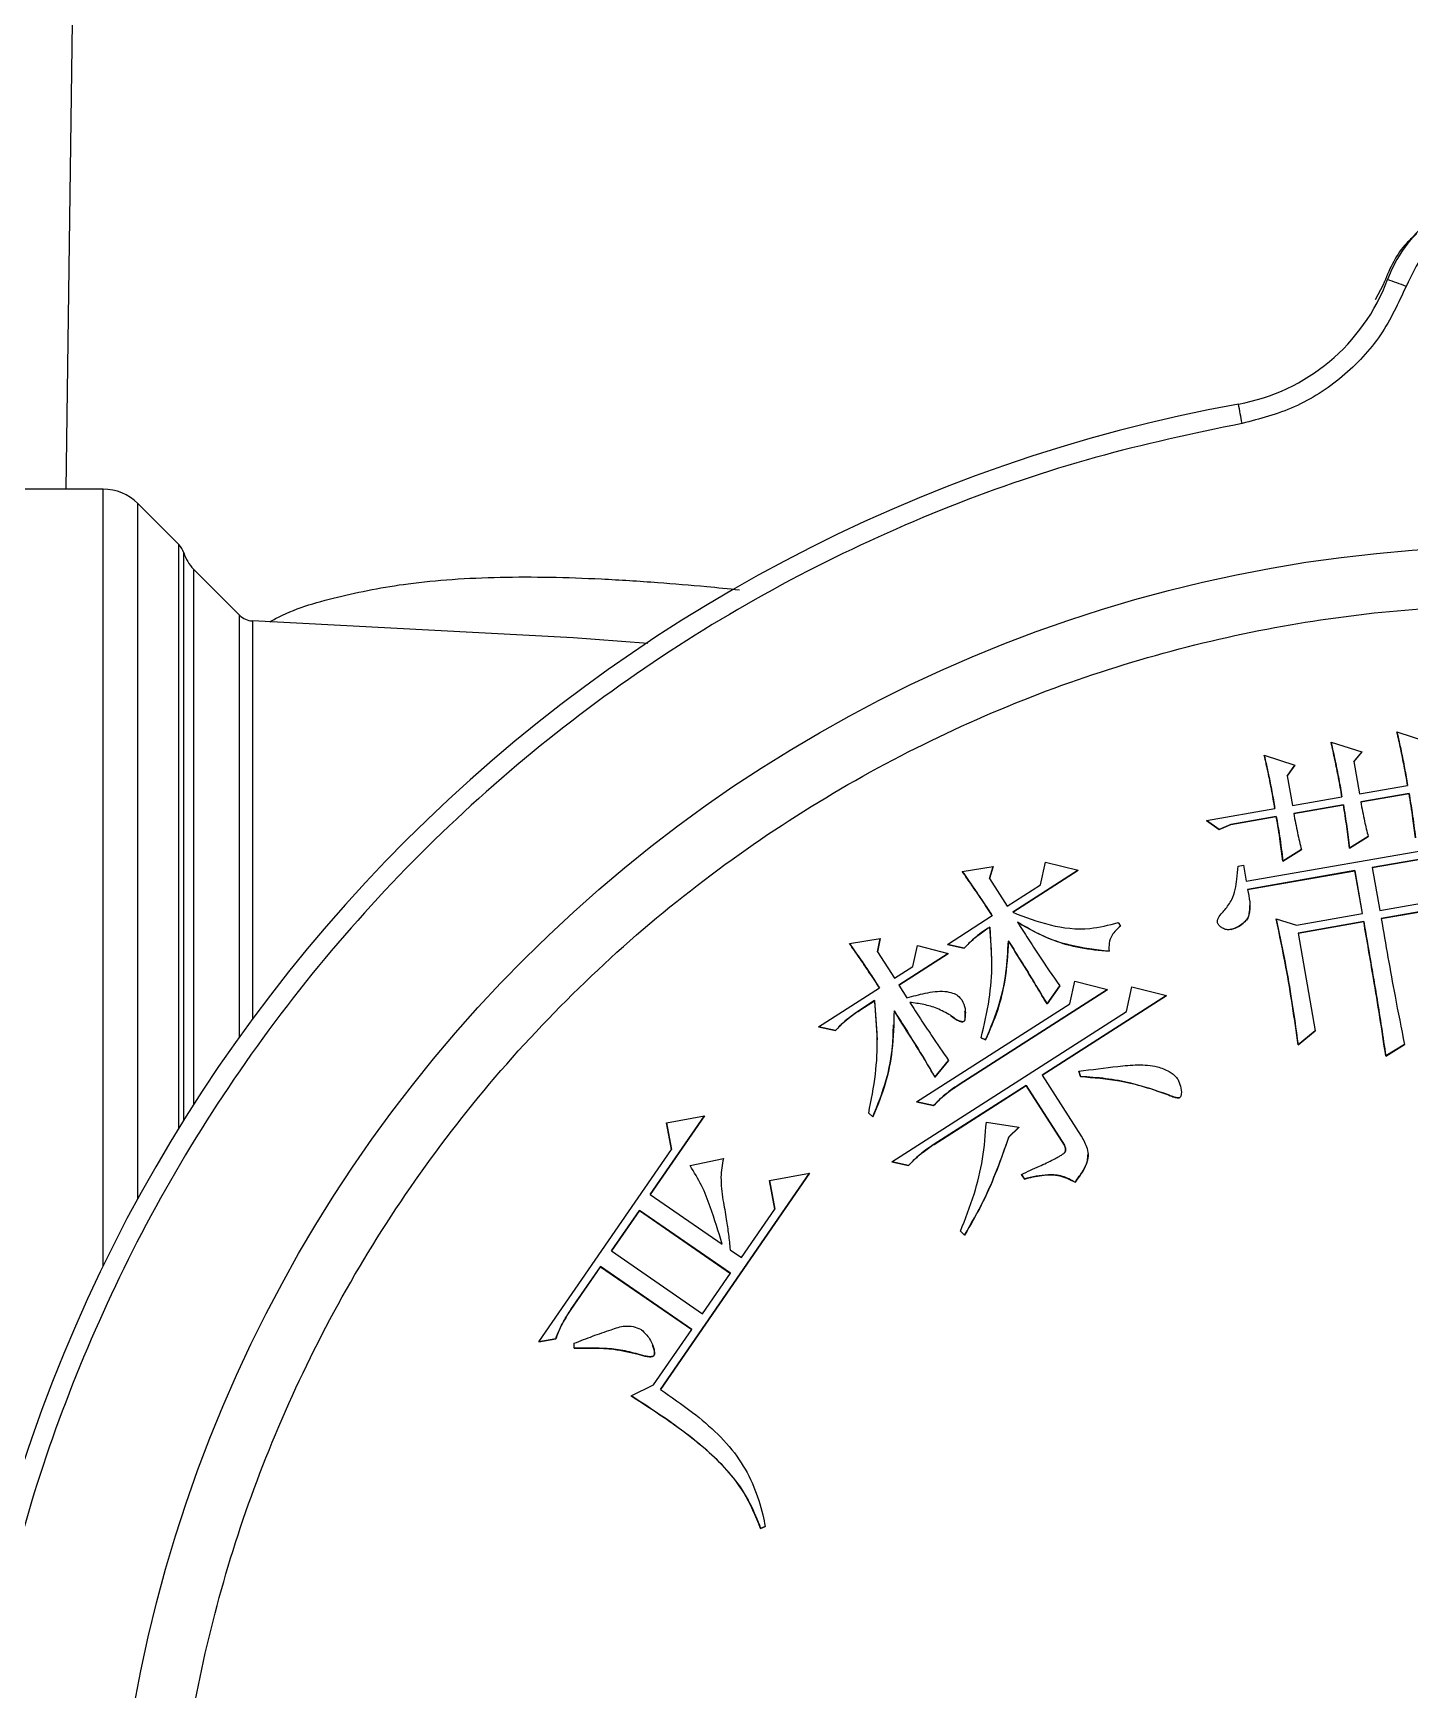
# Model space of a CAD drawing. Header units: millimetres. Extents: x 2016 to 4452, y 736 to 2459.
# Drawn here: x 3572.5 to 3642.4, y 2237 to 2321.1 of the extents above; entities that cross this region are included whole.
import ezdxf

# ---------------------------------------------------------------- set-up
doc = ezdxf.new("R2010")
doc.units = ezdxf.units.MM

msp = doc.modelspace()

# ---------------------------------------------------------------- linework, layer by layer
at = {"color": 7, "linetype": 'Continuous', "lineweight": 25}
for p, q in [((3574.668, 2337.744), (3574.146, 2297.908)), ((3641.02, 2308.283), (3640.622, 2307.518)), ((3576.032, 2297.908), (3562.896, 2297.908)), ((3579.881, 2295.095), (3577.8, 2297.176)), ((3580.13, 2265.885), (3580.13, 2294.678)), ((3582.962, 2291.514), (3580.63, 2293.846)), ((3580.63, 2293.846), (3580.63, 2266.675)), ((3582.962, 2270.115), (3582.962, 2291.514)), ((3583.617, 2291.222), (3583.616, 2271.015)), ((3599.892, 2290.369), (3583.617, 2291.222)), ((3603.685, 2290.066), (3599.678, 2290.38)), ((3641.724, 2285.583), (3643.28, 2285.082)), ((3638.375, 2285.067), (3639.936, 2284.569)), ((3639.936, 2284.569), (3639.53, 2284.078)), ((3639.531, 2284.076), (3639.936, 2284.567)), ((3639.936, 2284.569), (3639.936, 2284.567)), ((3634.984, 2284.407), (3636.543, 2283.906)), ((3636.543, 2283.906), (3636.15, 2283.349)), ((3636.151, 2283.347), (3636.543, 2283.904)), ((3636.543, 2283.906), (3636.543, 2283.904)), ((3639.53, 2284.078), (3639.816, 2282.445)), ((3636.15, 2283.349), (3636.412, 2281.851)), ((3636.412, 2281.851), (3638.932, 2282.29)), ((3639.816, 2282.445), (3642.266, 2282.874)), ((3642.335, 2282.465), (3639.885, 2282.036)), ((3639.885, 2282.034), (3642.335, 2282.463)), ((3642.335, 2282.465), (3642.335, 2282.463)), ((3632.056, 2281.091), (3635.529, 2281.697)), ((3635.598, 2281.289), (3633.284, 2280.883)), ((3633.284, 2280.881), (3635.598, 2281.287)), ((3635.598, 2281.289), (3635.598, 2281.287)), ((3639.001, 2281.882), (3636.482, 2281.443)), ((3636.482, 2281.441), (3639.001, 2281.88)), ((3639.001, 2281.882), (3639.001, 2281.88)), ((3632.696, 2280.642), (3632.056, 2281.091)), ((3632.056, 2281.091), (3632.056, 2281.089)), ((3632.056, 2281.089), (3632.696, 2280.639)), ((3633.284, 2280.883), (3632.696, 2280.642)), ((3632.696, 2280.639), (3633.284, 2280.881)), ((3632.696, 2280.642), (3632.696, 2280.639)), ((3633.284, 2280.883), (3633.284, 2280.881)), ((3634.067, 2278.004), (3645.841, 2280.058)), ((3636.872, 2279.614), (3635.922, 2279.029)), ((3635.922, 2279.026), (3636.872, 2279.612)), ((3636.872, 2279.614), (3636.872, 2279.612)), ((3640.265, 2280.279), (3639.312, 2279.691)), ((3639.312, 2279.689), (3640.265, 2280.277)), ((3639.312, 2279.691), (3639.312, 2279.689)), ((3640.265, 2280.279), (3640.265, 2280.277)), ((3645.983, 2279.663), (3640.468, 2278.7)), ((3640.468, 2278.698), (3645.982, 2279.661)), ((3619.656, 2278.503), (3621.22, 2278.762)), ((3621.22, 2278.762), (3621.038, 2278.148)), ((3621.039, 2278.148), (3621.22, 2278.76)), ((3621.22, 2278.762), (3621.22, 2278.76)), ((3623.627, 2277.83), (3623.881, 2278.978)), ((3623.881, 2278.978), (3625.546, 2278.565)), ((3633.654, 2278.772), (3633.926, 2278.82)), ((3633.926, 2278.82), (3634.067, 2278.004)), ((3635.922, 2279.029), (3635.922, 2279.026)), ((3640.468, 2278.7), (3640.848, 2276.522)), ((3621.038, 2278.148), (3621.935, 2276.746)), ((3625.546, 2278.565), (3622.214, 2276.433)), ((3622.214, 2276.431), (3625.546, 2278.562)), ((3625.546, 2278.565), (3625.546, 2278.562)), ((3639.584, 2278.546), (3634.139, 2277.595)), ((3634.139, 2277.593), (3639.584, 2278.543)), ((3639.965, 2276.368), (3639.584, 2278.546)), ((3639.584, 2278.546), (3639.584, 2278.543)), ((3639.584, 2278.543), (3639.964, 2276.367)), ((3621.935, 2276.746), (3623.627, 2277.83)), ((3640.848, 2276.522), (3644.115, 2277.092)), ((3618.896, 2274.804), (3621.174, 2276.261)), ((3634.257, 2276.773), (3634.257, 2276.775)), ((3636.628, 2275.785), (3639.965, 2276.368)), ((3644.393, 2276.719), (3640.92, 2276.113)), ((3640.92, 2276.111), (3644.393, 2276.717)), ((3621.046, 2275.685), (3621.046, 2275.683)), ((3621.046, 2275.683), (3621.133, 2274.05)), ((3627.572, 2275.909), (3627.685, 2275.734)), ((3635.593, 2276.098), (3636.628, 2275.785)), ((3635.593, 2276.098), (3635.593, 2276.096)), ((3640.036, 2275.959), (3636.7, 2275.376)), ((3636.7, 2275.374), (3640.036, 2275.957)), ((3636.7, 2275.376), (3637.566, 2270.409)), ((3640.036, 2275.959), (3640.036, 2275.957)), ((3613.931, 2274.843), (3615.493, 2275.1)), ((3615.493, 2275.1), (3615.346, 2274.429)), ((3615.347, 2274.429), (3615.493, 2275.098)), ((3615.493, 2275.1), (3615.493, 2275.098)), ((3617.142, 2273.682), (3617.373, 2274.738)), ((3617.373, 2274.738), (3618.942, 2274.342)), ((3619.756, 2274.614), (3618.896, 2274.804)), ((3618.896, 2274.804), (3618.896, 2274.802)), ((3618.896, 2274.802), (3619.756, 2274.612)), ((3619.756, 2274.612), (3619.756, 2274.614)), ((3621.996, 2274.976), (3621.996, 2274.974)), ((3615.346, 2274.429), (3616.207, 2273.083)), ((3616.207, 2273.083), (3617.142, 2273.682)), ((3618.942, 2274.342), (3616.43, 2272.734)), ((3616.431, 2272.733), (3618.942, 2274.34)), ((3618.942, 2274.342), (3618.942, 2274.34)), ((3625.109, 2271.781), (3625.363, 2272.932)), ((3625.363, 2272.932), (3627.028, 2272.513)), ((3612.351, 2270.618), (3615.447, 2272.598)), ((3615.203, 2271.948), (3614.501, 2271.501)), ((3614.501, 2271.499), (3615.203, 2271.946)), ((3615.203, 2271.948), (3615.203, 2271.946)), ((3615.203, 2271.946), (3615.333, 2269.965)), ((3616.43, 2272.734), (3616.841, 2272.092)), ((3627.028, 2272.513), (3619.492, 2267.692)), ((3619.492, 2267.69), (3627.028, 2272.511)), ((3630.025, 2272.208), (3623.714, 2268.17)), ((3623.715, 2268.168), (3630.025, 2272.205)), ((3624.606, 2272.693), (3623.956, 2271.781)), ((3623.956, 2271.779), (3624.606, 2272.691)), ((3624.606, 2272.693), (3624.606, 2272.691)), ((3627.028, 2272.513), (3627.028, 2272.511)), ((3627.991, 2271.399), (3628.261, 2272.644)), ((3628.261, 2272.644), (3630.025, 2272.208)), ((3630.025, 2272.208), (3630.025, 2272.205)), ((3614.501, 2271.501), (3614.501, 2271.499)), ((3616.071, 2263.775), (3627.991, 2271.399)), ((3617.337, 2266.811), (3625.109, 2271.781)), ((3619.055, 2271.203), (3619.055, 2271.201)), ((3619.806, 2271.415), (3619.806, 2271.417)), ((3623.956, 2271.781), (3623.956, 2271.779)), ((3613.212, 2270.43), (3612.351, 2270.618)), ((3612.351, 2270.618), (3612.351, 2270.616)), ((3612.351, 2270.616), (3613.212, 2270.428)), ((3613.212, 2270.43), (3613.212, 2270.428)), ((3616.188, 2270.725), (3616.188, 2270.727)), ((3619.744, 2270.901), (3619.744, 2270.903)), ((3637.566, 2270.409), (3636.708, 2269.7)), ((3636.708, 2269.698), (3637.566, 2270.407)), ((3637.566, 2270.409), (3637.566, 2270.407)), ((3620.84, 2269.958), (3620.614, 2270.058)), ((3620.614, 2270.058), (3620.614, 2270.056)), ((3620.614, 2270.056), (3620.84, 2269.955)), ((3620.84, 2269.958), (3620.84, 2269.955)), ((3636.708, 2269.7), (3636.708, 2269.698)), ((3642.107, 2269.728), (3641.154, 2269.14)), ((3641.154, 2269.138), (3642.107, 2269.726)), ((3642.107, 2269.728), (3642.107, 2269.726)), ((3618.958, 2268.915), (3618.267, 2268.065)), ((3618.267, 2268.062), (3618.958, 2268.913)), ((3618.958, 2268.915), (3618.958, 2268.913)), ((3641.154, 2269.14), (3641.154, 2269.138)), ((3618.267, 2268.065), (3618.267, 2268.062)), ((3623.714, 2268.17), (3625.695, 2265.072)), ((3625.654, 2268.095), (3625.564, 2268.368)), ((3625.564, 2268.368), (3625.564, 2268.366)), ((3625.564, 2268.366), (3625.654, 2268.093)), ((3625.654, 2268.095), (3625.654, 2268.093)), ((3622.895, 2267.646), (3618.22, 2264.656)), ((3618.22, 2264.654), (3622.895, 2267.644)), ((3619.492, 2267.69), (3619.492, 2267.692)), ((3624.837, 2264.607), (3622.895, 2267.646)), ((3622.895, 2267.646), (3622.895, 2267.644)), ((3622.895, 2267.644), (3624.837, 2264.605)), ((3630.12, 2267.161), (3630.12, 2267.163)), ((3630.696, 2267.037), (3630.696, 2267.035)), ((3630.76, 2267.443), (3630.76, 2267.445)), ((3606.57, 2266.104), (3603.811, 2262.105)), ((3603.812, 2262.105), (3606.57, 2266.102)), ((3604.638, 2265.75), (3606.57, 2266.104)), ((3606.57, 2266.104), (3606.57, 2266.102)), ((3615.11, 2266.046), (3614.902, 2266.241)), ((3614.902, 2266.241), (3614.902, 2266.239)), ((3614.902, 2266.239), (3615.11, 2266.044)), ((3618.2, 2266.621), (3617.337, 2266.811)), ((3617.337, 2266.811), (3617.337, 2266.809)), ((3617.337, 2266.809), (3618.2, 2266.619)), ((3618.2, 2266.621), (3618.2, 2266.619)), ((3604.89, 2264.399), (3604.638, 2265.75)), ((3604.638, 2265.75), (3604.638, 2265.748)), ((3604.638, 2265.748), (3604.89, 2264.398)), ((3615.11, 2266.046), (3615.11, 2266.044)), ((3620.876, 2265.781), (3622.528, 2265.519)), ((3622.528, 2265.519), (3622.019, 2265.029)), ((3622.019, 2265.027), (3622.528, 2265.517)), ((3622.528, 2265.519), (3622.528, 2265.517)), ((3598.148, 2254.626), (3604.89, 2264.399)), ((3618.22, 2264.656), (3618.22, 2264.654)), ((3622.019, 2265.029), (3622.019, 2265.027)), ((3624.837, 2264.607), (3624.837, 2264.605)), ((3605.838, 2263.574), (3607.523, 2263.931)), ((3616.929, 2263.585), (3616.071, 2263.775)), ((3616.071, 2263.775), (3616.071, 2263.773)), ((3616.071, 2263.773), (3616.929, 2263.583)), ((3616.929, 2263.585), (3616.929, 2263.583)), ((3626.04, 2264.142), (3626.04, 2264.144)), ((3611.897, 2263.187), (3604.327, 2252.214)), ((3604.327, 2252.212), (3611.897, 2263.184)), ((3609.87, 2262.817), (3611.897, 2263.187)), ((3610.137, 2261.366), (3609.87, 2262.817)), ((3609.87, 2262.817), (3609.87, 2262.815)), ((3609.87, 2262.815), (3610.137, 2261.365)), ((3611.897, 2263.187), (3611.897, 2263.184)), ((3622.805, 2262.897), (3622.656, 2263.131)), ((3622.656, 2263.131), (3622.656, 2263.128)), ((3622.656, 2263.128), (3622.805, 2262.895)), ((3622.805, 2262.897), (3622.805, 2262.895)), ((3625.379, 2262.73), (3625.379, 2262.732)), ((3603.811, 2262.105), (3607.469, 2259.583)), ((3603.259, 2261.304), (3601.841, 2259.247)), ((3601.842, 2259.246), (3603.259, 2261.302)), ((3607.89, 2258.109), (3603.259, 2261.304)), ((3603.259, 2261.302), (3603.259, 2261.304)), ((3603.259, 2261.302), (3607.889, 2258.107)), ((3608.442, 2258.91), (3610.137, 2261.366)), ((3619.769, 2260.051), (3619.561, 2260.246)), ((3619.561, 2260.246), (3619.561, 2260.244)), ((3619.561, 2260.244), (3619.769, 2260.049)), ((3619.769, 2260.049), (3619.769, 2260.051)), ((3601.841, 2259.247), (3606.472, 2256.051)), ((3607.869, 2259.306), (3608.442, 2258.91)), ((3601.289, 2258.448), (3599.789, 2256.275)), ((3599.789, 2256.273), (3601.289, 2258.446)), ((3605.92, 2255.253), (3601.289, 2258.448)), ((3601.289, 2258.448), (3601.289, 2258.446)), ((3601.289, 2258.446), (3605.919, 2255.251)), ((3606.472, 2256.051), (3607.89, 2258.109)), ((3599.789, 2256.275), (3599.789, 2256.273)), ((3603.986, 2252.45), (3605.92, 2255.253)), ((3599.016, 2254.785), (3598.148, 2254.626)), ((3598.148, 2254.624), (3599.016, 2254.783)), ((3598.148, 2254.626), (3598.148, 2254.624)), ((3599.016, 2254.785), (3599.016, 2254.783)), ((3599.953, 2254.307), (3599.956, 2254.556)), ((3603.935, 2254.449), (3603.935, 2254.451)), ((3603.202, 2254.004), (3603.202, 2254.002)), ((3604.011, 2253.951), (3604.011, 2253.953)), ((3602.84, 2251.893), (3603.986, 2252.45)), ((3609.649, 2245.256), (3609.418, 2245.164)), ((3609.418, 2245.161), (3609.649, 2245.254)), ((3609.418, 2245.164), (3609.418, 2245.161)), ((3609.649, 2245.256), (3609.649, 2245.254))]:
    msp.add_line(p, q, dxfattribs=at)
at = {"color": 7, "linetype": 'Continuous', "lineweight": 25, "flags": 128}
for points in [[(3576.032, 2258.475), (3576.032, 2258.802), (3576.032, 2263.23), (3576.032, 2267.469), (3576.032, 2271.498), (3576.032, 2275.298), (3576.032, 2278.853), (3576.032, 2282.144), (3576.032, 2285.157), (3576.032, 2287.878), (3576.032, 2290.292), (3576.032, 2292.391), (3576.032, 2294.162), (3576.032, 2295.598), (3576.032, 2296.693), (3576.032, 2297.441), (3576.032, 2297.838), (3576.032, 2297.908)], [(3577.799, 2261.901), (3577.799, 2264.975), (3577.799, 2269.169), (3577.799, 2273.135), (3577.799, 2276.853), (3577.799, 2280.304), (3577.799, 2283.472), (3577.799, 2286.341), (3577.8, 2288.897), (3577.8, 2291.127), (3577.8, 2293.02), (3577.8, 2294.567), (3577.8, 2295.76), (3577.8, 2296.594), (3577.8, 2297.064), (3577.8, 2297.176)], [(3579.88, 2265.483), (3579.88, 2268.487), (3579.881, 2272.325), (3579.881, 2275.917), (3579.881, 2279.244), (3579.881, 2282.29), (3579.881, 2285.039), (3579.881, 2287.479), (3579.881, 2289.596), (3579.881, 2291.381), (3579.881, 2292.823), (3579.881, 2293.917), (3579.881, 2294.657), (3579.881, 2295.038), (3579.881, 2295.095)]]:
    msp.add_lwpolyline(points, dxfattribs=at)
at = {"color": 7, "linetype": 'Continuous', "lineweight": 25}
msp.add_circle((3647.989, 2223.519), 71.5, dxfattribs=at)
for centre, radius, start, end in [((3647.99, 2306.017), 7.2, 20.5868, 159.4132), ((3631.888, 2312.065), 10, 280.30605, 339.41322), ((3598.148, 2191.669), 124.573, 69.2983, 69.75789), ((3647.989, 2223.517), 80, 100.30604, 169.69383), ((2995.705, 2185.457), 648.57, 10.284007, 10.372163), ((3576.032, 2295.408), 2.5, 44.99977, 89.99969), ((3579.174, 2294.388), 1, 16.90237, 44.99987), ((3582.044, 2295.26), 2, 196.90236, 224.99969), ((3583.669, 2292.221), 1, 224.99969, 266.99945)]:
    msp.add_arc(centre, radius, start, end, dxfattribs=at)
for points, knots in [([(3653.794, 2308.199), (3653.529, 2308.753), (3652.988, 2309.886), (3651.57, 2311.196), (3649.854, 2312.033), (3647.99, 2312.31), (3646.125, 2312.033), (3644.409, 2311.196), (3642.991, 2309.886), (3642.45, 2308.753), (3642.186, 2308.199)], [0, 0, 0, 0, 0.122089, 0.25, 0.377911, 0.5, 0.622089, 0.75, 0.877911, 1, 1, 1, 1]), ([(3642.736, 2310.876), (3642.52, 2310.686), (3641.73, 2309.989), (3641.319, 2309.001), (3641.02, 2308.283)], [0, 0, 0, 0, 0.272938, 1, 1, 1, 1]), ([(3642.186, 2308.199), (3641.795, 2307.352), (3640.999, 2305.63), (3639.009, 2303.538), (3636.596, 2301.953), (3634.759, 2301.478), (3633.856, 2301.244)], [0, 0, 0, 0, 0.245796, 0.5, 0.754204, 1, 1, 1, 1]), ([(3633.856, 2301.244), (3631.36, 2300.718), (3626.323, 2299.656), (3618.946, 2297.117), (3611.704, 2293.848), (3604.725, 2289.785), (3598.122, 2284.973), (3592.028, 2279.481), (3586.535, 2273.387), (3581.724, 2266.784), (3577.661, 2259.805), (3574.392, 2252.563), (3571.853, 2245.186), (3570.791, 2240.149), (3570.264, 2237.653)], [0, 0, 0, 0, 0.079959, 0.161371, 0.244142, 0.328893, 0.414217, 0.5, 0.585778, 0.671102, 0.755858, 0.838624, 0.920039, 1, 1, 1, 1]), ([(3584.504, 2291.175), (3584.599, 2291.23), (3585.598, 2291.804), (3587.913, 2292.469), (3590.95, 2293.08), (3593.769, 2293.348), (3596.169, 2293.455), (3598.701, 2293.455), (3601.368, 2293.362), (3604.032, 2293.193), (3606.373, 2292.999), (3607.782, 2292.857), (3608.338, 2292.801)], [0, 0, 0, 0, 0.017525, 0.184137, 0.353482, 0.450762, 0.551832, 0.651487, 0.750721, 0.855208, 0.942911, 1, 1, 1, 1]), ([(3579.49, 2223.525), (3579.544, 2225.615), (3579.654, 2229.793), (3580.564, 2236.131), (3582.05, 2242.484), (3584.224, 2248.85), (3587.055, 2255.073), (3590.569, 2261.095), (3594.723, 2266.787), (3599.466, 2272.049), (3604.728, 2276.792), (3610.42, 2280.946), (3616.442, 2284.46), (3622.665, 2287.291), (3629.031, 2289.463), (3635.383, 2290.958), (3641.722, 2291.835), (3647.989, 2292.12), (3654.257, 2291.835), (3660.595, 2290.958), (3666.948, 2289.463), (3673.314, 2287.291), (3679.537, 2284.46), (3685.56, 2280.946), (3691.251, 2276.792), (3696.513, 2272.049), (3701.256, 2266.787), (3705.41, 2261.095), (3708.924, 2255.073), (3711.755, 2248.85), (3713.929, 2242.484), (3715.415, 2236.132), (3716.325, 2229.793), (3716.435, 2225.615), (3716.49, 2223.525)], [0, 0, 0, 0, 0.0291236, 0.0582485, 0.08912, 0.1199941, 0.1519015, 0.1843128, 0.2170688, 0.25, 0.2829312, 0.3156872, 0.3480985, 0.3800059, 0.4108775, 0.4417515, 0.4708745, 0.5, 0.529123, 0.5582485, 0.58912, 0.6199941, 0.6519015, 0.6843128, 0.7170688, 0.75, 0.7829312, 0.8156872, 0.8480985, 0.8800059, 0.9108775, 0.9417515, 0.9708751, 1, 1, 1, 1]), ([(3642.266, 2282.874), (3642.207, 2283.202), (3642.097, 2283.819), (3641.917, 2284.723), (3641.788, 2285.296), (3641.724, 2285.583)], [0, 0, 0, 0, 0.361832, 0.680859, 1, 1, 1, 1]), ([(3641.724, 2285.581), (3641.797, 2285.256), (3641.934, 2284.644), (3642.111, 2283.74), (3642.214, 2283.161), (3642.266, 2282.871)], [0, 0, 0, 0, 0.361838, 0.680876, 1, 1, 1, 1]), ([(3638.932, 2282.29), (3638.874, 2282.619), (3638.762, 2283.247), (3638.577, 2284.173), (3638.442, 2284.769), (3638.375, 2285.067)], [0, 0, 0, 0, 0.353076, 0.676475, 1, 1, 1, 1]), ([(3638.375, 2285.065), (3638.448, 2284.74), (3638.589, 2284.117), (3638.772, 2283.19), (3638.879, 2282.589), (3638.932, 2282.288)], [0, 0, 0, 0, 0.353086, 0.676497, 1, 1, 1, 1]), ([(3635.529, 2281.697), (3635.47, 2282.025), (3635.36, 2282.643), (3635.181, 2283.547), (3635.05, 2284.12), (3634.984, 2284.407)], [0, 0, 0, 0, 0.361759, 0.680808, 1, 1, 1, 1]), ([(3634.984, 2284.405), (3635.058, 2284.08), (3635.197, 2283.468), (3635.374, 2282.563), (3635.477, 2281.985), (3635.529, 2281.695)], [0, 0, 0, 0, 0.361772, 0.680844, 1, 1, 1, 1]), ([(3639.885, 2282.036), (3639.915, 2281.872), (3639.976, 2281.545), (3640.093, 2280.957), (3640.199, 2280.537), (3640.265, 2280.279)], [0, 0, 0, 0, 0.278089, 0.556193, 1, 1, 1, 1]), ([(3642.661, 2280.205), (3642.621, 2280.536), (3642.556, 2281.079), (3642.441, 2281.832), (3642.371, 2282.254), (3642.335, 2282.465)], [0, 0, 0, 0, 0.437841, 0.718884, 1, 1, 1, 1]), ([(3642.335, 2282.463), (3642.39, 2282.134), (3642.481, 2281.594), (3642.584, 2280.84), (3642.636, 2280.415), (3642.661, 2280.203)], [0, 0, 0, 0, 0.43784, 0.718882, 1, 1, 1, 1]), ([(3635.922, 2279.029), (3635.884, 2279.36), (3635.823, 2279.904), (3635.707, 2280.656), (3635.635, 2281.078), (3635.598, 2281.289)], [0, 0, 0, 0, 0.437947, 0.718933, 1, 1, 1, 1]), ([(3635.598, 2281.287), (3635.654, 2280.958), (3635.745, 2280.418), (3635.855, 2279.665), (3635.899, 2279.239), (3635.922, 2279.026)], [0, 0, 0, 0, 0.437874, 0.718843, 1, 1, 1, 1]), ([(3636.482, 2281.443), (3636.512, 2281.279), (3636.573, 2280.951), (3636.696, 2280.34), (3636.804, 2279.896), (3636.872, 2279.614)], [0, 0, 0, 0, 0.267337, 0.534687, 1, 1, 1, 1]), ([(3639.312, 2279.691), (3639.269, 2280.057), (3639.204, 2280.607), (3639.092, 2281.336), (3639.032, 2281.7), (3639.001, 2281.882)], [0, 0, 0, 0, 0.499817, 0.749886, 1, 1, 1, 1]), ([(3639.001, 2281.88), (3639.062, 2281.516), (3639.152, 2280.97), (3639.247, 2280.239), (3639.29, 2279.872), (3639.312, 2279.689)], [0, 0, 0, 0, 0.499817, 0.749886, 1, 1, 1, 1]), ([(3632.986, 2276.552), (3633.113, 2276.723), (3633.455, 2277.183), (3633.601, 2277.983), (3633.639, 2278.555), (3633.654, 2278.772)], [0, 0, 0, 0, 0.268239, 0.722981, 1, 1, 1, 1]), ([(3621.174, 2276.261), (3620.992, 2276.54), (3620.655, 2277.058), (3620.143, 2277.801), (3619.818, 2278.269), (3619.656, 2278.503)], [0, 0, 0, 0, 0.369297, 0.684635, 1, 1, 1, 1]), ([(3619.656, 2278.501), (3619.846, 2278.227), (3620.198, 2277.719), (3620.708, 2276.974), (3621.019, 2276.497), (3621.174, 2276.259)], [0, 0, 0, 0, 0.3693, 0.684618, 1, 1, 1, 1]), ([(3634.139, 2277.595), (3634.181, 2277.383), (3634.266, 2276.957), (3634.27, 2276.431), (3634.127, 2276.072), (3633.866, 2275.832), (3633.594, 2275.637), (3633.356, 2275.571), (3633.302, 2275.556)], [0, 0, 0, 0, 0.257526, 0.517626, 0.611553, 0.706057, 0.933936, 1, 1, 1, 1]), ([(3622.214, 2276.433), (3622.839, 2276.192), (3624.091, 2275.709), (3625.961, 2275.492), (3627.094, 2275.785), (3627.572, 2275.909)], [0, 0, 0, 0, 0.365081, 0.731832, 1, 1, 1, 1]), ([(3632.606, 2275.926), (3632.61, 2275.978), (3632.622, 2276.139), (3632.792, 2276.342), (3632.925, 2276.486), (3632.986, 2276.552)], [0, 0, 0, 0, 0.206018, 0.636041, 1, 1, 1, 1]), ([(3633.302, 2275.554), (3633.427, 2275.602), (3633.674, 2275.697), (3633.959, 2275.901), (3634.159, 2276.124), (3634.254, 2276.418), (3634.249, 2276.637), (3634.246, 2276.774)], [0, 0, 0, 0, 0.236926, 0.466697, 0.61348, 0.760083, 1, 1, 1, 1]), ([(3621.046, 2275.685), (3620.907, 2275.593), (3620.63, 2275.407), (3620.189, 2275.06), (3619.914, 2274.777), (3619.756, 2274.614)], [0, 0, 0, 0, 0.297538, 0.595282, 1, 1, 1, 1]), ([(3619.756, 2274.612), (3619.872, 2274.733), (3620.102, 2274.974), (3620.532, 2275.336), (3620.858, 2275.556), (3621.046, 2275.683)], [0, 0, 0, 0, 0.297563, 0.595363, 1, 1, 1, 1]), ([(3620.614, 2270.058), (3620.766, 2270.708), (3621.057, 2271.95), (3621.205, 2273.847), (3621.099, 2275.069), (3621.046, 2275.685)], [0, 0, 0, 0, 0.352766, 0.673509, 1, 1, 1, 1]), ([(3627.105, 2274.455), (3626.439, 2274.529), (3625.295, 2274.656), (3623.73, 2275.193), (3622.886, 2275.682), (3622.459, 2275.929)], [0, 0, 0, 0, 0.407022, 0.699492, 1, 1, 1, 1]), ([(3622.459, 2275.929), (3622.638, 2275.648), (3622.996, 2275.086), (3623.701, 2274), (3624.248, 2273.209), (3624.606, 2272.693)], [0, 0, 0, 0, 0.257454, 0.514908, 1, 1, 1, 1]), ([(3622.459, 2275.927), (3623.043, 2275.597), (3624.049, 2275.029), (3625.648, 2274.604), (3626.616, 2274.504), (3627.105, 2274.453)], [0, 0, 0, 0, 0.407493, 0.700455, 1, 1, 1, 1]), ([(3627.685, 2275.734), (3627.527, 2275.59), (3627.261, 2275.347), (3627.09, 2274.869), (3627.1, 2274.59), (3627.105, 2274.455)], [0, 0, 0, 0, 0.431037, 0.72606, 1, 1, 1, 1]), ([(3633.302, 2275.556), (3633.221, 2275.548), (3633.071, 2275.534), (3632.861, 2275.616), (3632.721, 2275.733), (3632.629, 2275.839), (3632.611, 2275.905), (3632.606, 2275.926)], [0, 0, 0, 0, 0.281585, 0.522569, 0.762523, 0.925805, 1, 1, 1, 1]), ([(3636.708, 2269.7), (3636.615, 2270.36), (3636.429, 2271.68), (3636.071, 2273.816), (3635.764, 2275.283), (3635.593, 2276.098)], [0, 0, 0, 0, 0.307881, 0.615778, 1, 1, 1, 1]), ([(3635.593, 2276.096), (3635.731, 2275.443), (3636.008, 2274.139), (3636.38, 2272.005), (3636.591, 2270.521), (3636.708, 2269.698)], [0, 0, 0, 0, 0.307881, 0.61578, 1, 1, 1, 1]), ([(3641.154, 2269.14), (3641.056, 2269.799), (3640.862, 2271.118), (3640.479, 2273.39), (3640.201, 2275.003), (3640.036, 2275.959)], [0, 0, 0, 0, 0.289421, 0.578839, 1, 1, 1, 1]), ([(3640.036, 2275.957), (3640.15, 2275.3), (3640.377, 2273.986), (3640.766, 2271.716), (3641.009, 2270.097), (3641.154, 2269.138)], [0, 0, 0, 0, 0.289416, 0.578835, 1, 1, 1, 1]), ([(3640.92, 2276.113), (3641.036, 2275.457), (3641.267, 2274.144), (3641.645, 2272.012), (3641.942, 2270.543), (3642.107, 2269.728)], [0, 0, 0, 0, 0.3079389, 0.6158743, 1, 1, 1, 1]), ([(3615.447, 2272.598), (3615.265, 2272.878), (3614.929, 2273.396), (3614.422, 2274.144), (3614.095, 2274.61), (3613.931, 2274.843)], [0, 0, 0, 0, 0.369183, 0.684555, 1, 1, 1, 1]), ([(3613.931, 2274.841), (3614.123, 2274.568), (3614.478, 2274.062), (3614.982, 2273.313), (3615.292, 2272.835), (3615.447, 2272.596)], [0, 0, 0, 0, 0.369183, 0.684554, 1, 1, 1, 1]), ([(3621.996, 2274.976), (3621.956, 2274.309), (3621.883, 2273.116), (3621.474, 2271.425), (3621.053, 2270.45), (3620.84, 2269.958)], [0, 0, 0, 0, 0.386257, 0.690164, 1, 1, 1, 1]), ([(3620.84, 2269.955), (3621.1, 2270.573), (3621.563, 2271.677), (3621.911, 2273.381), (3621.968, 2274.44), (3621.996, 2274.974)], [0, 0, 0, 0, 0.386701, 0.69077, 1, 1, 1, 1]), ([(3623.956, 2271.781), (3623.785, 2272.068), (3623.445, 2272.641), (3622.797, 2273.709), (3622.308, 2274.484), (3621.996, 2274.976)], [0, 0, 0, 0, 0.266774, 0.533551, 1, 1, 1, 1]), ([(3621.996, 2274.974), (3622.174, 2274.693), (3622.531, 2274.129), (3623.19, 2273.067), (3623.658, 2272.28), (3623.956, 2271.779)], [0, 0, 0, 0, 0.266774, 0.533551, 1, 1, 1, 1]), ([(3614.902, 2266.241), (3615.033, 2266.896), (3615.285, 2268.159), (3615.377, 2270.08), (3615.261, 2271.323), (3615.203, 2271.948)], [0, 0, 0, 0, 0.348691, 0.672019, 1, 1, 1, 1]), ([(3616.841, 2272.092), (3617.151, 2272.174), (3617.779, 2272.34), (3618.574, 2272.472), (3619.133, 2272.354), (3619.445, 2272.214), (3619.57, 2272.058), (3619.631, 2271.982)], [0, 0, 0, 0, 0.325958, 0.662347, 0.799326, 0.902609, 1, 1, 1, 1]), ([(3619.631, 2271.982), (3619.698, 2271.84), (3619.807, 2271.612), (3619.814, 2271.288), (3619.791, 2271.095), (3619.788, 2270.967), (3619.756, 2270.92), (3619.744, 2270.903)], [0, 0, 0, 0, 0.414992, 0.667292, 0.851809, 0.943552, 1, 1, 1, 1]), ([(3614.501, 2271.501), (3614.363, 2271.409), (3614.086, 2271.223), (3613.646, 2270.874), (3613.371, 2270.592), (3613.212, 2270.43)], [0, 0, 0, 0, 0.297582, 0.595326, 1, 1, 1, 1]), ([(3613.212, 2270.428), (3613.327, 2270.549), (3613.557, 2270.79), (3613.988, 2271.15), (3614.314, 2271.372), (3614.501, 2271.499)], [0, 0, 0, 0, 0.297614, 0.595386, 1, 1, 1, 1]), ([(3616.194, 2271.429), (3616.177, 2270.761), (3616.146, 2269.511), (3615.787, 2267.688), (3615.337, 2266.598), (3615.11, 2266.046)], [0, 0, 0, 0, 0.361932, 0.677077, 1, 1, 1, 1]), ([(3618.267, 2268.065), (3618.101, 2268.354), (3617.769, 2268.932), (3617.07, 2270.049), (3616.543, 2270.88), (3616.194, 2271.429)], [0, 0, 0, 0, 0.25307, 0.506097, 1, 1, 1, 1]), ([(3616.194, 2271.427), (3616.373, 2271.146), (3616.732, 2270.585), (3617.436, 2269.471), (3617.936, 2268.623), (3618.267, 2268.062)], [0, 0, 0, 0, 0.253024, 0.506045, 1, 1, 1, 1]), ([(3619.055, 2271.203), (3618.832, 2271.328), (3618.403, 2271.567), (3617.696, 2271.765), (3617.227, 2271.827), (3616.99, 2271.858)], [0, 0, 0, 0, 0.350612, 0.672174, 1, 1, 1, 1]), ([(3616.99, 2271.858), (3617.171, 2271.578), (3617.533, 2271.018), (3618.184, 2270.034), (3618.666, 2269.337), (3618.958, 2268.915)], [0, 0, 0, 0, 0.282431, 0.564866, 1, 1, 1, 1]), ([(3619.744, 2270.903), (3619.724, 2270.893), (3619.684, 2270.874), (3619.589, 2270.882), (3619.441, 2270.932), (3619.254, 2271.047), (3619.122, 2271.151), (3619.055, 2271.203)], [0, 0, 0, 0, 0.082107, 0.164925, 0.356677, 0.675002, 1, 1, 1, 1]), ([(3619.055, 2271.201), (3619.115, 2271.154), (3619.241, 2271.055), (3619.411, 2270.947), (3619.559, 2270.889), (3619.663, 2270.865), (3619.721, 2270.891), (3619.744, 2270.901)], [0, 0, 0, 0, 0.291839, 0.61532, 0.761132, 0.908025, 1, 1, 1, 1]), ([(3619.744, 2270.901), (3619.756, 2270.92), (3619.808, 2271.003), (3619.805, 2271.188), (3619.794, 2271.338), (3619.789, 2271.414)], [0, 0, 0, 0, 0.128729, 0.560423, 1, 1, 1, 1]), ([(3615.11, 2266.044), (3615.361, 2266.665), (3615.83, 2267.827), (3616.125, 2269.424), (3616.151, 2270.366), (3616.161, 2270.726)], [0, 0, 0, 0, 0.415089, 0.776689, 1, 1, 1, 1]), ([(3625.564, 2268.368), (3626.225, 2268.451), (3627.223, 2268.577), (3628.555, 2268.717), (3629.452, 2268.657), (3630.124, 2268.399), (3630.457, 2268.144), (3630.576, 2267.988), (3630.595, 2267.962)], [0, 0, 0, 0, 0.381103, 0.574669, 0.765651, 0.888057, 0.981539, 1, 1, 1, 1]), ([(3630.12, 2267.163), (3629.488, 2267.382), (3628.45, 2267.742), (3626.942, 2268.011), (3626.084, 2268.067), (3625.654, 2268.095)], [0, 0, 0, 0, 0.437716, 0.717507, 1, 1, 1, 1]), ([(3625.654, 2268.093), (3626.321, 2268.043), (3627.415, 2267.96), (3628.904, 2267.598), (3629.714, 2267.307), (3630.12, 2267.161)], [0, 0, 0, 0, 0.437036, 0.71725, 1, 1, 1, 1]), ([(3630.595, 2267.962), (3630.647, 2267.845), (3630.752, 2267.604), (3630.79, 2267.31), (3630.761, 2267.108), (3630.718, 2267.061), (3630.696, 2267.037)], [0, 0, 0, 0, 0.391814, 0.807915, 0.901195, 1, 1, 1, 1]), ([(3619.492, 2267.692), (3619.353, 2267.599), (3619.076, 2267.414), (3618.634, 2267.067), (3618.359, 2266.784), (3618.2, 2266.621)], [0, 0, 0, 0, 0.297214, 0.594601, 1, 1, 1, 1]), ([(3618.2, 2266.619), (3618.315, 2266.74), (3618.545, 2266.981), (3618.977, 2267.341), (3619.304, 2267.562), (3619.492, 2267.69)], [0, 0, 0, 0, 0.297248, 0.594686, 1, 1, 1, 1]), ([(3630.696, 2267.037), (3630.662, 2267.027), (3630.572, 2267.001), (3630.426, 2267.051), (3630.269, 2267.1), (3630.17, 2267.142), (3630.12, 2267.163)], [0, 0, 0, 0, 0.1702702, 0.4642597, 0.7315085, 1, 1, 1, 1]), ([(3630.12, 2267.161), (3630.195, 2267.13), (3630.323, 2267.077), (3630.49, 2267.027), (3630.612, 2267.006), (3630.672, 2267.027), (3630.696, 2267.035)], [0, 0, 0, 0, 0.40123, 0.68767, 0.874317, 1, 1, 1, 1]), ([(3619.561, 2260.246), (3619.807, 2260.867), (3620.278, 2262.06), (3620.734, 2263.921), (3620.829, 2265.158), (3620.876, 2265.781)], [0, 0, 0, 0, 0.35008, 0.672322, 1, 1, 1, 1]), ([(3618.22, 2264.656), (3618.082, 2264.563), (3617.805, 2264.378), (3617.363, 2264.031), (3617.087, 2263.748), (3616.929, 2263.585)], [0, 0, 0, 0, 0.297206, 0.594593, 1, 1, 1, 1]), ([(3616.929, 2263.583), (3617.044, 2263.704), (3617.274, 2263.945), (3617.706, 2264.305), (3618.032, 2264.527), (3618.22, 2264.654)], [0, 0, 0, 0, 0.297239, 0.594682, 1, 1, 1, 1]), ([(3622.019, 2265.029), (3621.797, 2264.4), (3621.383, 2263.227), (3620.648, 2261.553), (3620.063, 2260.553), (3619.769, 2260.051)], [0, 0, 0, 0, 0.365437, 0.681548, 1, 1, 1, 1]), ([(3619.769, 2260.049), (3620.104, 2260.627), (3620.729, 2261.705), (3621.442, 2263.389), (3621.827, 2264.48), (3622.019, 2265.027)], [0, 0, 0, 0, 0.365816, 0.682252, 1, 1, 1, 1]), ([(3622.656, 2263.131), (3622.96, 2263.268), (3623.507, 2263.514), (3624.133, 2263.807), (3624.502, 2264.004), (3624.676, 2264.104), (3624.791, 2264.177), (3624.867, 2264.249), (3624.899, 2264.341), (3624.904, 2264.453), (3624.872, 2264.547), (3624.844, 2264.595), (3624.837, 2264.607)], [0, 0, 0, 0, 0.35041, 0.630866, 0.725925, 0.790521, 0.841305, 0.86957, 0.898179, 0.941209, 0.984756, 1, 1, 1, 1]), ([(3624.837, 2264.605), (3624.859, 2264.565), (3624.902, 2264.485), (3624.902, 2264.364), (3624.877, 2264.269), (3624.841, 2264.217), (3624.812, 2264.199), (3624.805, 2264.195)], [0, 0, 0, 0, 0.2978425, 0.5995004, 0.7723333, 0.947577, 1, 1, 1, 1]), ([(3625.695, 2265.072), (3625.809, 2264.87), (3625.99, 2264.55), (3626.069, 2264.044), (3625.901, 2263.424), (3625.599, 2263.024), (3625.379, 2262.732)], [0, 0, 0, 0, 0.268227, 0.423788, 0.580622, 1, 1, 1, 1]), ([(3607.469, 2259.583), (3607.276, 2260.221), (3606.971, 2261.228), (3606.45, 2262.579), (3606.043, 2263.241), (3605.838, 2263.574)], [0, 0, 0, 0, 0.46227, 0.729265, 1, 1, 1, 1]), ([(3607.523, 2263.931), (3607.467, 2263.617), (3607.377, 2263.113), (3607.429, 2262.408), (3607.479, 2262.025), (3607.505, 2261.833)], [0, 0, 0, 0, 0.451045, 0.724772, 1, 1, 1, 1]), ([(3625.379, 2262.73), (3625.525, 2262.931), (3625.772, 2263.27), (3626.024, 2263.752), (3626.03, 2264.034), (3626.033, 2264.143)], [0, 0, 0, 0, 0.471494, 0.796305, 1, 1, 1, 1]), ([(3622.805, 2262.895), (3623.099, 2262.967), (3623.687, 2263.113), (3624.604, 2263.133), (3625.129, 2262.86), (3625.379, 2262.73)], [0, 0, 0, 0, 0.341787, 0.686073, 1, 1, 1, 1]), ([(3625.379, 2262.732), (3625.172, 2262.846), (3624.752, 2263.077), (3623.845, 2263.146), (3623.208, 2262.993), (3622.805, 2262.897)], [0, 0, 0, 0, 0.263652, 0.534652, 1, 1, 1, 1]), ([(3607.505, 2261.833), (3607.563, 2261.505), (3607.667, 2260.922), (3607.79, 2260.079), (3607.843, 2259.564), (3607.869, 2259.306)], [0, 0, 0, 0, 0.39149, 0.695584, 1, 1, 1, 1]), ([(3599.789, 2256.275), (3599.698, 2256.135), (3599.515, 2255.856), (3599.241, 2255.365), (3599.098, 2254.997), (3599.016, 2254.785)], [0, 0, 0, 0, 0.297154, 0.594531, 1, 1, 1, 1]), ([(3599.016, 2254.783), (3599.075, 2254.939), (3599.194, 2255.251), (3599.449, 2255.752), (3599.665, 2256.082), (3599.789, 2256.273)], [0, 0, 0, 0, 0.297176, 0.59463, 1, 1, 1, 1]), ([(3599.956, 2254.556), (3600.266, 2254.681), (3600.886, 2254.929), (3601.743, 2255.212), (3602.425, 2255.461), (3602.942, 2255.417), (3603.225, 2255.328), (3603.357, 2255.246), (3603.374, 2255.235)], [0, 0, 0, 0, 0.277873, 0.555831, 0.757162, 0.870741, 0.982618, 1, 1, 1, 1]), ([(3603.374, 2255.235), (3603.524, 2255.095), (3603.778, 2254.858), (3603.939, 2254.461), (3604.011, 2254.214), (3604.048, 2254.059), (3604.022, 2253.984), (3604.011, 2253.953)], [0, 0, 0, 0, 0.407699, 0.690083, 0.843754, 0.934161, 1, 1, 1, 1]), ([(3603.202, 2254.004), (3602.906, 2254.083), (3602.314, 2254.239), (3601.221, 2254.321), (3600.434, 2254.312), (3599.953, 2254.307)], [0, 0, 0, 0, 0.280043, 0.559301, 1, 1, 1, 1]), ([(3599.953, 2254.305), (3600.286, 2254.31), (3600.953, 2254.32), (3602.048, 2254.28), (3602.788, 2254.102), (3603.202, 2254.002)], [0, 0, 0, 0, 0.305273, 0.610747, 1, 1, 1, 1]), ([(3604.011, 2253.951), (3604.022, 2253.986), (3604.055, 2254.094), (3603.999, 2254.266), (3603.95, 2254.39), (3603.928, 2254.446)], [0, 0, 0, 0, 0.214595, 0.64658, 1, 1, 1, 1]), ([(3604.011, 2253.953), (3603.994, 2253.935), (3603.958, 2253.9), (3603.833, 2253.868), (3603.653, 2253.884), (3603.427, 2253.936), (3603.277, 2253.982), (3603.202, 2254.004)], [0, 0, 0, 0, 0.0876057, 0.1756397, 0.4450626, 0.7212942, 1, 1, 1, 1]), ([(3603.202, 2254.002), (3603.277, 2253.979), (3603.427, 2253.934), (3603.656, 2253.882), (3603.84, 2253.865), (3603.964, 2253.902), (3603.997, 2253.936), (3604.011, 2253.951)], [0, 0, 0, 0, 0.2779118, 0.5561017, 0.8354792, 0.9259082, 1, 1, 1, 1]), ([(3609.418, 2245.164), (3609.162, 2245.787), (3608.542, 2247.296), (3606.283, 2249.657), (3604.163, 2251.034), (3602.84, 2251.893)], [0, 0, 0, 0, 0.209452, 0.506883, 1, 1, 1, 1]), ([(3602.84, 2251.891), (3603.401, 2251.53), (3604.827, 2250.611), (3607.027, 2248.977), (3608.704, 2246.994), (3609.251, 2245.59), (3609.418, 2245.161)], [0, 0, 0, 0, 0.208482, 0.530284, 0.856465, 1, 1, 1, 1]), ([(3604.327, 2252.214), (3604.878, 2251.837), (3605.897, 2251.141), (3607.266, 2249.97), (3608.685, 2248.345), (3609.374, 2246.645), (3609.61, 2245.453), (3609.649, 2245.256)], [0, 0, 0, 0, 0.221372, 0.409276, 0.596404, 0.933221, 1, 1, 1, 1])]:
    msp.add_open_spline(points, degree=3, knots=knots, dxfattribs=at)

doc.saveas('drawing.dxf')
